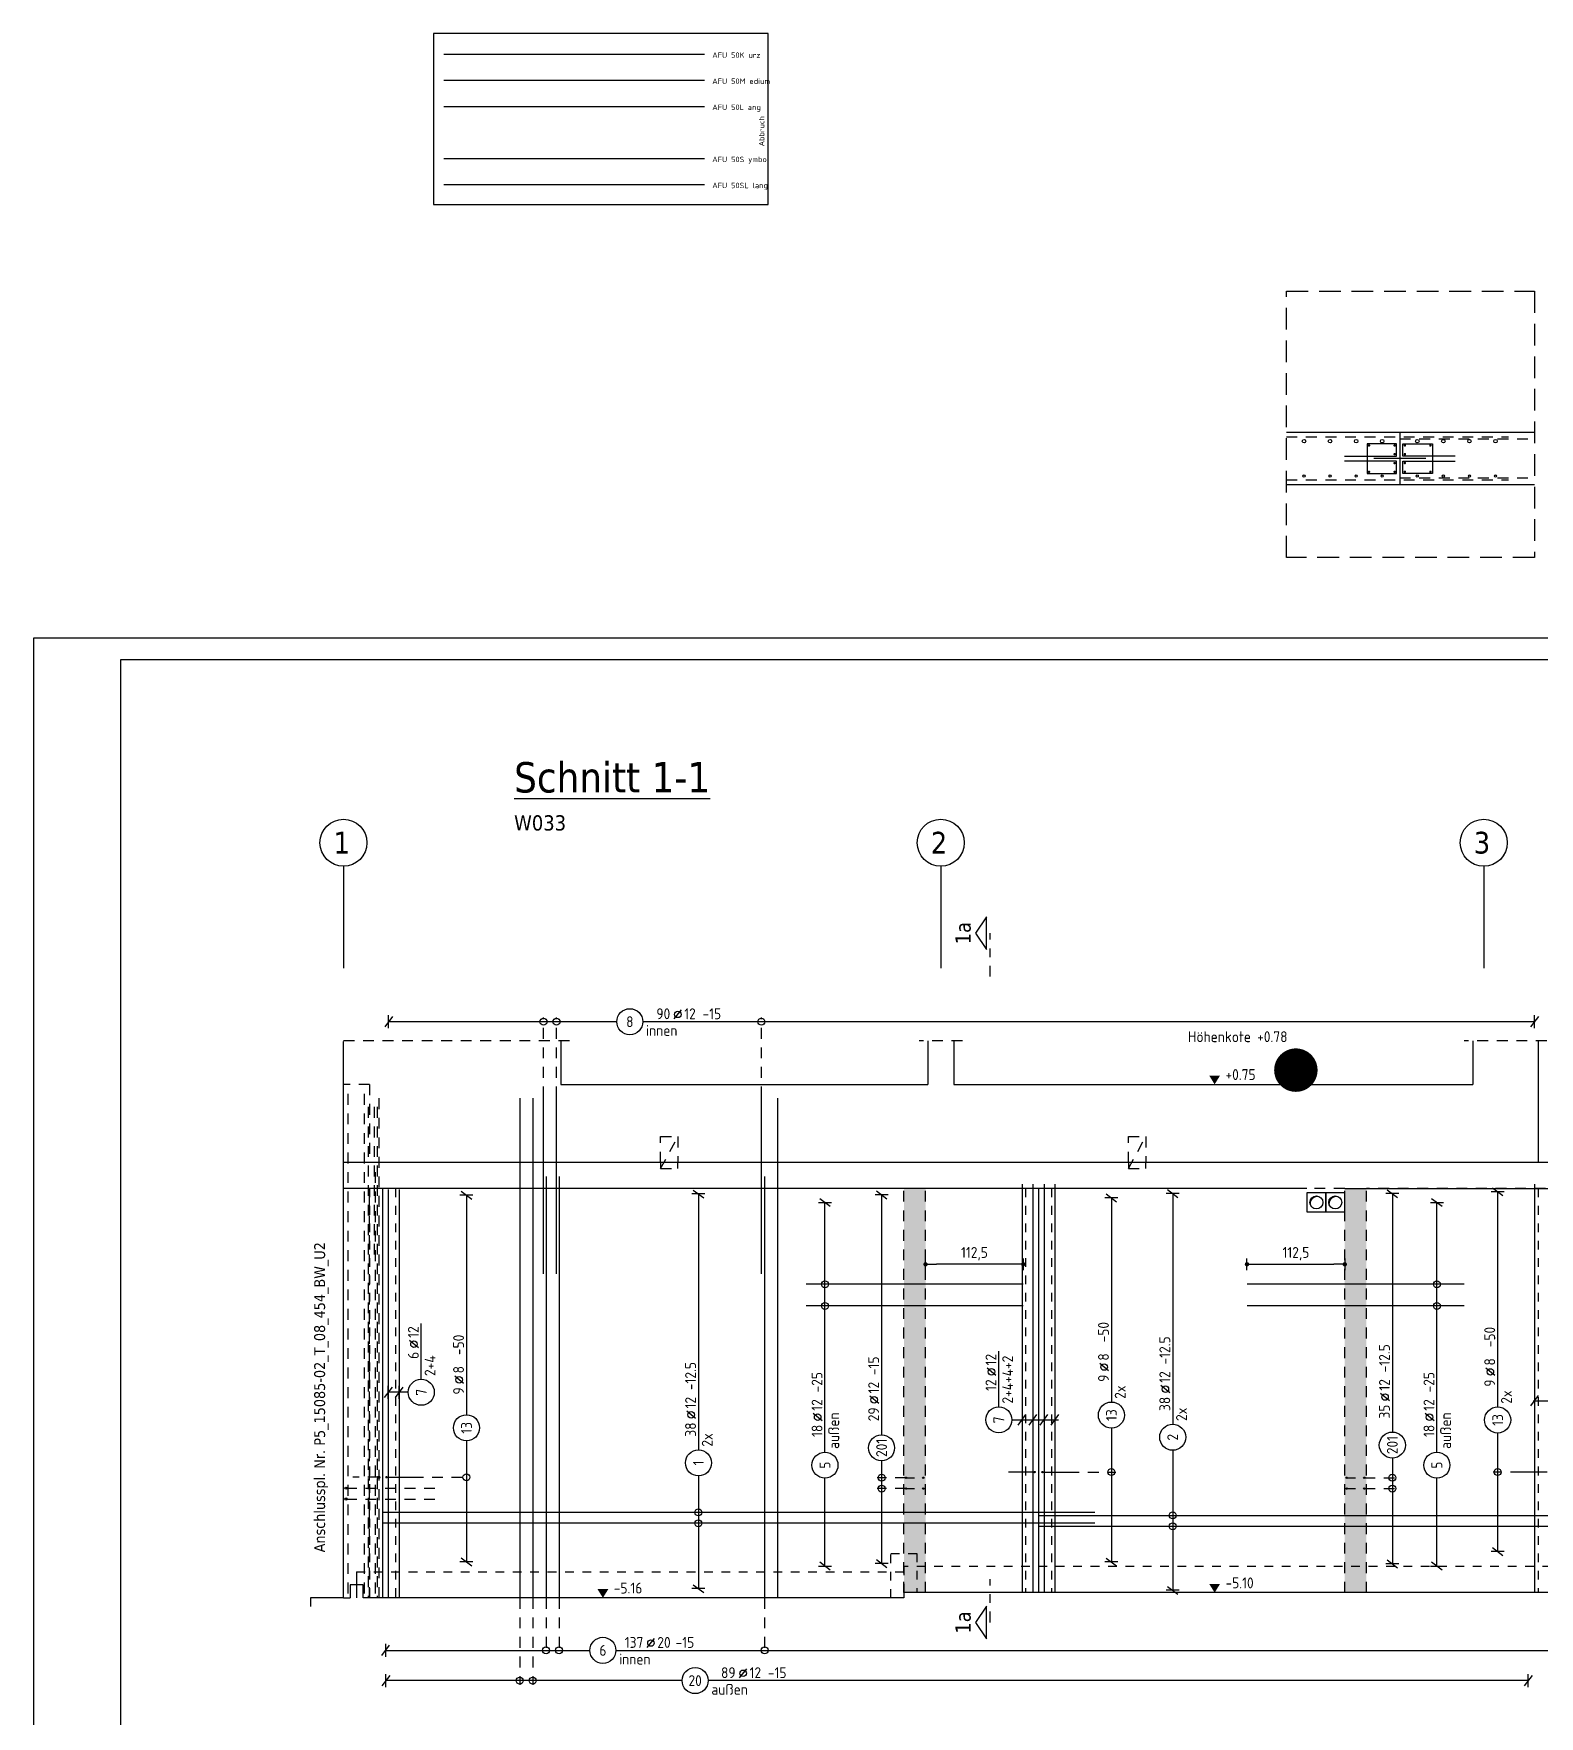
# Model space of a CAD drawing. Extents: x -17 to 74, y -15 to 121.
# Drawn here: x 0 to 17.33, y 29.64 to 49.01 of the extents above; entities that cross this region are included whole.
import ezdxf
from ezdxf.enums import TextEntityAlignment as Align

# ---------------------------------------------------------------- set-up
doc = ezdxf.new("R2010")
doc.units = 0
doc.header["$LTSCALE"] = 0.5
for name, pattern in [('AUSGEZOGEN', [1000.01, 1000, 0.01]), ('DASHDOTSMALL', [1.05, 0.5, -0.25, 0.05, -0.25]), ('HIDDEN', [0.375, 0.25, -0.125]), ('HIDDEN2', [0.187, 0.125, -0.062]), ('HIDDEN4', [0.12, 0.02, -0.1]), ('STRICHLINIE', [0.75, 0.5, -0.25]), ('STRICHPUNKT2', [0.55, 0.25, -0.125, 0.05, -0.125]), ('VERDECKT', [0.375, 0.25, -0.125])]:
    doc.linetypes.add(name, pattern=pattern)
for name, color, linetype in [('ACHSEN', 7, 'Continuous'), ('AFU', 7, 'Continuous'), ('BETON', 7, 'Continuous'), ('DETAIL', 7, 'Continuous'), ('Fugenband', 7, 'Continuous'), ('grau_mittel', 7, 'Continuous'), ('HILFE', 7, 'Continuous'), ('koten', 7, 'Continuous'), ('MASSE', 7, 'Continuous'), ('RAHMEN', 7, 'Continuous'), ('RND', 7, 'Continuous'), ('SCHATTEN', 15, 'Continuous'), ('SCHNITTE', 7, 'Continuous'), ('SFP_Achsen', 7, 'Continuous'), ('TEXT', 7, 'Continuous'), ('VERDECKT', 7, 'Continuous')]:
    doc.layers.add(name, color=color, linetype=linetype)
doc.styles.add('helv', font='tahoma.ttf')
doc.styles.add('txt', font='isocp.shx')
doc.linetypes.add('ABBRUCH', pattern='A,0.15,-0.15,["x",Standard,S=0.07,R=0,X=-0.1,Y=-0.0238],-0.005', length=0.305)
doc.linetypes.add('AFU_50K', pattern='A,0.15,["/",Standard,S=0.2,R=0,X=-0.01,Y=-0.1],0.07,["/",Standard,S=0.2,R=0,X=-0.01,Y=-0.1],0.15', length=0.37)
doc.linetypes.add('AFU_50L', pattern='A,0.75,["/",Standard,S=0.2,R=0,X=-0.01,Y=-0.1],0.07,["/",Standard,S=0.2,R=0,X=-0.01,Y=-0.1],0.75', length=1.57)
doc.linetypes.add('AFU_50M', pattern='A,0.45,["/",Standard,S=0.2,R=0,X=-0.01,Y=-0.1],0.07,["/",Standard,S=0.2,R=0,X=-0.01,Y=-0.1],0.45', length=0.97)
doc.linetypes.add('AFU_50S', pattern='A,0,-0.15,["/",Standard,S=0.2,R=0,X=-0.01,Y=-0.1],0,-0.07,["/",Standard,S=0.2,R=0,X=-0.01,Y=-0.1],-0.15', length=0.37)
doc.linetypes.add('AFU_50SL', pattern='A,0,-0.75,["/",Standard,S=0.2,R=0,X=-0.01,Y=-0.1],0,-0.07,["/",Standard,S=0.2,R=0,X=-0.01,Y=-0.1],-0.75', length=1.57)
doc.dimstyles.new('DOT_I', dxfattribs={"dimscale": 0.5, "dimtxt": 0.25, "dimasz": 0.25, "dimexe": 0.1, "dimexo": 0.3, "dimgap": 0.1, "dimtad": 1, "dimdec": 3, "dimzin": 3, "dimtxsty": 'txt', "dimblk": 'DOT', "dimblk1": 'DOT', "dimblk2": 'DOT', "dimsah": 1, "dimcen": 0.1, "dimse1": 1, "dimse2": 1, "dimazin": 0, "dimtfac": 1, "dimtdec": 4, "dimtix": 1, "dimtmove": 2, "dimatfit": 3, "dimfxl": 0, "dimtvp": 1, "dimtolj": 1, "dimtzin": 0, "dimarcsym": 0})

# ---------------------------------------------------------------- blocks, each defined once
blk = doc.blocks.new('okrd_o')
at = {"layer": 'koten', "color": 7, "linetype": 'Continuous'}
blk.add_solid([(-0.125, 0.202), (0.125, 0.202), (0, 0)], dxfattribs=at)
at = {"layer": 'koten', "style": 'txt'}
blk.add_attdef('OKRD', (0.25, 0.1), '', height=0.25, dxfattribs=at)
blk = doc.blocks.new('lei_gre')
at = {"layer": 'RND', "color": 7, "linetype": 'Continuous'}
for p, q in [((-0.09, -0.12), (0.09, 0.12)), ((0, 0.15), (0, -0.15))]:
    blk.add_line(p, q, dxfattribs=at)
blk = doc.blocks.new('RND_LEI')
at = {"layer": 'RND', "color": 7, "linetype": 'Continuous'}
blk.add_line((1.022, 0.066), (1.19, 0.27), dxfattribs=at)
for centre, radius in [((0, 0), 0.3), ((1.106, 0.168), 0.075)]:
    blk.add_circle(centre, radius, dxfattribs=at)
at = {"layer": 'RND', "color": 7, "linetype": 'Continuous', "style": 'txt'}
blk.add_attdef('POSL', text='', height=0.25, dxfattribs=at).set_placement((0, 0), align=Align.MIDDLE)
blk.add_attdef('ANZ', text='', height=0.25, dxfattribs=at).set_placement((0.931, 0.057), align=Align.RIGHT)
for tag, p in [('DUM', (1.253, 0.057)), ('ABSTD', (1.674, 0.057)), ('POSTXT', (0.374, -0.327))]:
    blk.add_attdef(tag, p, '', height=0.25, dxfattribs=at)
blk = doc.blocks.new('DOT')
at = {"layer": 'MASSE', "color": 7, "linetype": 'Continuous'}
for p, q in [((0, 0), (-1, 0)), ((0, 0.54), (0, -0.54))]:
    blk.add_line(p, q, dxfattribs=at)
at = {"layer": 'MASSE', "color": 7, "linetype": 'Continuous', "const_width": 0.2}
blk.add_lwpolyline([(-0.1, 0, 1), (0.1, 0, 1)], format="xyb", close=True, dxfattribs=at)
blk = doc.blocks.new('*D25')
at = {"layer": 'Defpoints', "color": 0, "linetype": 'AUSGEZOGEN', "transparency": 16777216}
for p in [(13.966, 34.845), (15.091, 34.845), (15.091, 34.845)]:
    blk.add_point(p, dxfattribs=at)
at = {"layer": 'MASSE', "color": 0, "linetype": 'AUSGEZOGEN', "lineweight": -2, "transparency": 16777216}
blk.add_line((14.091, 34.845), (14.966, 34.845), dxfattribs=at)
at = {"layer": 'MASSE', "color": 0, "linetype": 'AUSGEZOGEN', "lineweight": -2, "transparency": 16777216, "xscale": 0.125, "yscale": 0.125, "zscale": 0.125, "rotation": 180}
blk.add_blockref('DOT', (13.966, 34.845), dxfattribs=at)
at = {"layer": 'MASSE', "color": 0, "linetype": 'AUSGEZOGEN', "lineweight": -2, "transparency": 16777216, "xscale": 0.125, "yscale": 0.125, "zscale": 0.125}
blk.add_blockref('DOT', (15.091, 34.845), dxfattribs=at)
at = {"layer": 'MASSE', "color": 0, "linetype": 'AUSGEZOGEN', "transparency": 16777216, "insert": (14.529, 34.967), "char_height": 0.125, "attachment_point": 5, "style": 'txt'}
blk.add_mtext('\\A1;112,5', dxfattribs=at)
blk = doc.blocks.new('*D26')
at = {"layer": 'Defpoints', "color": 0, "linetype": 'AUSGEZOGEN', "transparency": 16777216}
for p in [(10.266, 34.845), (10.266, 34.845), (11.391, 34.845)]:
    blk.add_point(p, dxfattribs=at)
at = {"layer": 'MASSE', "color": 0, "linetype": 'AUSGEZOGEN', "lineweight": -2, "transparency": 16777216}
blk.add_line((11.266, 34.845), (10.391, 34.845), dxfattribs=at)
at = {"layer": 'MASSE', "color": 0, "linetype": 'AUSGEZOGEN', "lineweight": -2, "transparency": 16777216, "xscale": 0.125, "yscale": 0.125, "zscale": 0.125, "rotation": 180}
blk.add_blockref('DOT', (10.266, 34.845), dxfattribs=at)
at = {"layer": 'MASSE', "color": 0, "linetype": 'AUSGEZOGEN', "lineweight": -2, "transparency": 16777216, "xscale": 0.125, "yscale": 0.125, "zscale": 0.125}
blk.add_blockref('DOT', (11.391, 34.845), dxfattribs=at)
at = {"layer": 'MASSE', "color": 0, "linetype": 'AUSGEZOGEN', "transparency": 16777216, "insert": (10.829, 34.967), "char_height": 0.125, "attachment_point": 5, "style": 'txt'}
blk.add_mtext('\\A1;112,5', dxfattribs=at)
blk = doc.blocks.new('SCHN-2')
at = {"layer": 'SCHNITTE', "color": 6, "linetype": 'Continuous'}
blk.add_lwpolyline([(0.378, 0.088), (0, 0.34), (-0.378, 0.088)], close=True, dxfattribs=at)
at = {"layer": 'SCHNITTE', "color": 1, "linetype": 'DASHDOTSMALL', "style": 'helv'}
blk.add_attdef('SCHN-2', text='', height=0.35, dxfattribs=at).set_placement((0, 0.45), align=Align.CENTER)
blk = doc.blocks.new('A0--19')
at = {"layer": 'RAHMEN'}
for p, q in [((0, 84.1), (0, 0)), ((99.9, 84.1), (0, 84.1))]:
    blk.add_line(p, q, dxfattribs=at)
at = {"layer": 'RAHMEN', "color": 5}
for p, q in [((99.4, 83.6), (2, 83.6)), ((2, 83.6), (2, 0.5))]:
    blk.add_line(p, q, dxfattribs=at)

msp = doc.modelspace()

# ---------------------------------------------------------------- hatches: boundary and pattern name
at = {"layer": 'grau_mittel'}
for points in [[(10.26642, 35.71618), (10.01642, 35.71618), (10.01642, 31.06618), (10.26642, 31.06618)], [(15.34142, 35.71618), (15.09142, 35.71618), (15.09142, 31.06618), (15.34142, 31.06618)]]:
    msp.add_hatch(color=61, dxfattribs=at).paths.add_polyline_path(points)

# ---------------------------------------------------------------- linework, layer by layer
at = {"layer": 'ACHSEN', "color": 140, "linetype": 'AUSGEZOGEN'}
for p, q in [((3.56642, 39.42639), (3.56642, 38.25175)), ((10.44142, 39.42639), (10.44142, 38.25175)), ((16.69142, 39.42639), (16.69142, 38.25175))]:
    msp.add_line(p, q, dxfattribs=at)
at = {"layer": 'AFU', "color": 8, "linetype": 'AFU_50K'}
for p, q in [((7.71996, 48.76754), (4.71996, 48.76754)), ((15.72416, 44.4174), (15.72416, 43.8174))]:
    msp.add_line(p, q, dxfattribs=at)
at = {"layer": 'AFU', "color": 8, "linetype": 'AFU_50M'}
msp.add_line((7.71996, 48.46754), (4.71996, 48.46754), dxfattribs=at)
at = {"layer": 'AFU', "color": 8, "linetype": 'AFU_50L'}
for p, q in [((7.71996, 48.16754), (4.71996, 48.16754)), ((17.31642, 36.01618), (3.56642, 36.01618)), ((14.65541, 35.71618), (3.56642, 35.71618)), ((4.01642, 35.71618), (4.01642, 31.00618)), ((11.56642, 35.71618), (11.56642, 31.06618)), ((15.09142, 35.71618), (20.32642, 35.71618)), ((10.01642, 31.00618), (3.86642, 31.00618)), ((24.51642, 31.06618), (10.01642, 31.06618)), ((10.01642, 31.06618), (10.01642, 31.00618))]:
    msp.add_line(p, q, dxfattribs=at)
at = {"layer": 'AFU', "color": 8, "linetype": 'AFU_50S'}
msp.add_line((7.71996, 47.56754), (4.71996, 47.56754), dxfattribs=at)
at = {"layer": 'AFU', "color": 8, "linetype": 'AFU_50SL'}
msp.add_line((7.71996, 47.26754), (4.71996, 47.26754), dxfattribs=at)
at = {"layer": 'AFU', "color": 1, "linetype": 'AUSGEZOGEN'}
for p, q in [((16.02416, 44.1174), (15.42416, 44.1174)), ((3.71642, 31.30618), (3.71642, 31.00618))]:
    msp.add_line(p, q, dxfattribs=at)
at = {"layer": 'AFU', "color": 8, "linetype": 'AUSGEZOGEN'}
for p, q in [((3.56642, 31.00618), (3.64142, 31.00618)), ((3.79142, 31.15618), (3.64142, 31.15618)), ((3.64142, 31.15618), (3.64142, 31.00618)), ((3.79142, 31.00618), (3.79142, 31.15618)), ((3.86642, 31.00618), (3.79142, 31.00618))]:
    msp.add_line(p, q, dxfattribs=at)
at = {"layer": 'AFU', "color": 8, "linetype": 'ABBRUCH'}
msp.add_lwpolyline([(4.60142, 47.04139), (8.45597, 47.04139), (8.45597, 49.00815), (4.60142, 49.00815)], close=True, dxfattribs=at)
at = {"layer": 'BETON', "color": 6, "linetype": 'AUSGEZOGEN', "lineweight": -2}
for p, q in [((17.27513, 44.4174), (14.41982, 44.4174)), ((17.27513, 43.8174), (14.41982, 43.8174))]:
    msp.add_line(p, q, dxfattribs=at)
at = {"layer": 'BETON', "color": 6, "linetype": 'AUSGEZOGEN'}
for p, q in [((3.56642, 31.00618), (3.56642, 37.40985)), ((6.06642, 37.41618), (6.06642, 36.91618)), ((10.29142, 37.41618), (10.29142, 36.91618)), ((10.59142, 37.41618), (10.59142, 36.91618)), ((16.56642, 37.41618), (16.56642, 36.91618)), ((17.31642, 37.41618), (17.31642, 36.01618)), ((6.06642, 36.91618), (10.29142, 36.91618)), ((10.59142, 36.91618), (16.56642, 36.91618)), ((19.81642, 36.01618), (17.31642, 36.01618)), ((3.56642, 31.00618), (3.18642, 31.00618)), ((3.18642, 31.00618), (3.18642, 30.90618))]:
    msp.add_line(p, q, dxfattribs=at)
for points in [[(14.87341, 35.44818), (14.87341, 35.66618), (14.65541, 35.66618), (14.65541, 35.44818)], [(15.09141, 35.44818), (15.09141, 35.66618), (14.87341, 35.66618), (14.87341, 35.44818)]]:
    msp.add_lwpolyline(points, close=True, dxfattribs=at)
for centre in [(14.76441, 35.55718), (14.98241, 35.55718)]:
    msp.add_circle(centre, 0.075, dxfattribs=at)
at = {"layer": 'DETAIL', "color": 102, "linetype": 'STRICHLINIE'}
msp.add_lwpolyline([(14.41982, 42.97773), (14.41982, 46.04431), (17.27513, 46.04431), (17.27513, 42.97773)], close=True, dxfattribs=at)
at = {"layer": 'Fugenband', "color": 102, "linetype": 'HIDDEN4'}
for p, q in [((3.86642, 35.71618), (3.86642, 31.00618)), ((4.16642, 35.71618), (4.16642, 31.00618)), ((11.41642, 35.71618), (11.41642, 31.06618)), ((11.71642, 35.71618), (11.71642, 31.06618)), ((17.31642, 35.71618), (17.31642, 31.06618)), ((9.86642, 31.00618), (9.86642, 31.51618)), ((9.86642, 31.51618), (10.16642, 31.51618)), ((10.16642, 31.51618), (10.16642, 31.06618)), ((3.71642, 31.30618), (10.01642, 31.30618)), ((24.66642, 31.36618), (10.01642, 31.36618)), ((10.01642, 31.36618), (10.01642, 31.06618))]:
    msp.add_line(p, q, dxfattribs=at)
at = {"layer": 'HILFE', "color": 102, "linetype": 'HIDDEN'}
for p, q in [((6.16642, 37.41618), (3.46642, 37.41618)), ((10.69142, 37.41618), (10.19142, 37.41618)), ((17.41642, 37.41618), (16.46642, 37.41618))]:
    msp.add_line(p, q, dxfattribs=at)
at = {"layer": 'HILFE', "color": 102, "linetype": 'AUSGEZOGEN', "const_width": 0.25}
msp.add_lwpolyline([(14.40344, 37.0797, 1), (14.65344, 37.0797, 1)], format="xyb", close=True, dxfattribs=at)
at = {"layer": 'RND', "color": 7, "linetype": 'AUSGEZOGEN'}
for p, q in [((6.71195, 37.63706), (4.08561, 37.63706)), ((17.27573, 37.63706), (7.01195, 37.63706)), ((4.98178, 35.6401), (4.98178, 33.11345)), ((7.65215, 35.65425), (7.65215, 32.70954)), ((9.75963, 35.644), (9.75963, 32.88268)), ((13.1109, 35.65964), (13.1109, 33.0049)), ((15.639, 35.65859), (15.639, 32.91465)), ((16.85105, 35.68029), (16.85105, 33.20339)), ((9.10831, 32.68353), (9.10831, 35.555)), ((12.40532, 35.61005), (12.40532, 33.25965)), ((16.15156, 32.68353), (16.15156, 35.555)), ((4.46178, 33.52225), (4.46178, 34.16225)), ((11.10981, 33.20515), (11.10981, 33.84515)), ((12.40532, 32.95965), (12.40532, 31.41907)), ((4.98178, 32.81345), (4.98178, 31.42121)), ((16.85105, 32.90339), (16.85105, 31.53921)), ((9.75963, 32.58268), (9.75963, 31.401)), ((13.1109, 32.7049), (13.1109, 31.09361)), ((15.639, 32.61465), (15.639, 31.39823)), ((7.65215, 32.40954), (7.65215, 31.113)), ((9.10831, 31.37184), (9.10831, 32.38353)), ((16.15156, 31.37184), (16.15156, 32.38353)), ((4.05156, 30.40225), (6.40218, 30.40225)), ((6.70218, 30.40225), (24.48851, 30.40225)), ((7.4639, 30.05397), (4.05344, 30.05397)), ((17.20293, 30.05397), (7.7639, 30.05397))]:
    msp.add_line(p, q, dxfattribs=at)
at = {"layer": 'RND', "color": 102, "linetype": 'VERDECKT'}
for p, q in [((5.86823, 36.76618), (5.86823, 37.68706)), ((6.01823, 36.76618), (6.01823, 37.68706)), ((8.37682, 36.76618), (8.37682, 37.68706)), ((4.36063, 32.39427), (5.03178, 32.39427)), ((10.04004, 32.38852), (9.70963, 32.38852)), ((11.91063, 32.45427), (12.45532, 32.45427)), ((15.31504, 32.38852), (15.689, 32.38852)), ((17.12221, 32.45427), (16.80105, 32.45427)), ((10.04004, 32.26352), (9.70963, 32.26352)), ((15.31504, 32.26352), (15.689, 32.26352)), ((5.59508, 31.00618), (5.59508, 30.00397)), ((5.74508, 31.00618), (5.74508, 30.00397)), ((5.89735, 31.00618), (5.89735, 30.35225)), ((6.04735, 31.00618), (6.04735, 30.35225)), ((8.41379, 31.00618), (8.41379, 30.35225))]:
    msp.add_line(p, q, dxfattribs=at)
at = {"layer": 'RND', "color": 102, "linetype": 'AUSGEZOGEN'}
for p, q in [((4.31178, 33.37225), (4.07293, 33.37225)), ((17.26092, 33.27516), (17.84874, 33.27516)), ((11.25981, 33.05515), (11.79684, 33.05515))]:
    msp.add_line(p, q, dxfattribs=at)
at = {"layer": 'RND', "color": 7, "linetype": 'HIDDEN'}
for points in [[(14.41982, 44.36911), (16.97416, 44.36911)], [(15.72416, 44.34624), (17.27513, 44.34624)], [(14.41982, 43.87405), (16.97416, 43.87405)], [(15.72416, 43.89474), (17.27513, 43.89474)], [(3.61779, 36.80618), (3.61779, 31.00618)], [(3.8048, 36.80618), (3.8048, 31.00618)], [(3.85219, 36.65618), (3.85219, 31.00618)], [(3.92261, 34.95618), (3.92261, 36.75618)], [(3.95262, 36.65618), (3.95262, 31.00618)], [(3.97191, 36.75618), (3.97191, 31.00618)], [(3.93257, 35.90618), (3.93257, 31.00618)], [(3.97221, 32.39427), (3.67221, 32.39427)], [(3.59432, 32.26823), (4.64432, 32.26823)], [(3.59432, 32.14323), (4.64432, 32.14323)]]:
    msp.add_lwpolyline(points, dxfattribs=at)
at = {"layer": 'RND', "color": 1, "linetype": 'AUSGEZOGEN'}
for points in [[(15.08738, 44.1474), (15.68738, 44.1474), (15.68738, 44.2874), (15.34738, 44.2874), (15.34738, 43.9474), (15.68738, 43.9474), (15.68738, 44.0874), (15.08738, 44.0874)], [(16.36095, 44.1474), (15.76095, 44.1474), (15.76095, 44.2874), (16.10095, 44.2874), (16.10095, 43.9474), (15.76095, 43.9474), (15.76095, 44.0874), (16.36095, 44.0874)], [(5.59508, 36.75618), (5.59508, 31.00618)], [(5.74508, 36.75618), (5.74508, 31.00618)], [(5.86823, 34.73618), (5.86823, 36.76618)], [(6.01823, 34.73618), (6.01823, 36.76618)], [(8.37682, 34.73618), (8.37682, 36.76618)], [(8.56379, 36.75618), (8.56379, 31.00618)], [(5.89735, 35.85618), (5.89735, 31.00618)], [(6.04735, 35.85618), (6.04735, 31.00618)], [(8.41379, 35.85618), (8.41379, 31.00618)], [(4.08022, 35.70618), (4.08022, 31.00618)], [(4.20573, 35.70618), (4.20573, 31.00618)], [(11.37711, 35.76618), (11.37711, 31.06618)], [(11.50262, 35.76618), (11.50262, 31.06618)], [(11.63022, 35.76618), (11.63022, 31.06618)], [(11.75573, 35.76618), (11.75573, 31.06618)], [(17.27711, 35.76618), (17.27711, 31.06618)], [(11.39142, 34.61564), (8.89142, 34.61564)], [(16.46642, 34.61564), (13.96642, 34.61564)], [(11.39142, 34.36564), (8.89142, 34.36564)], [(16.46642, 34.36564), (13.96642, 34.36564)], [(4.06063, 32.39427), (4.36063, 32.39427)], [(11.52221, 32.45427), (11.22221, 32.45427)], [(11.61063, 32.45427), (11.91063, 32.45427)], [(17.42221, 32.45427), (17.12221, 32.45427)], [(12.21642, 31.99002), (4.01642, 31.99002)], [(11.56642, 31.95563), (18.06642, 31.95563)], [(12.21642, 31.86502), (4.01642, 31.86502)], [(11.56642, 31.83063), (18.06642, 31.83063)]]:
    msp.add_lwpolyline(points, dxfattribs=at)
at = {"layer": 'RND', "color": 7, "linetype": 'AUSGEZOGEN'}
for points, const_width in [([(15.37775, 44.26873, -1), (15.36375, 44.26873, -1)], 0.014), ([(15.67235, 44.26873, -1), (15.65835, 44.26873, -1)], 0.014), ([(15.67235, 44.16859, -1), (15.65835, 44.16859, -1)], 0.014), ([(15.77598, 44.26873, 1), (15.78998, 44.26873, 1)], 0.014), ([(15.77598, 44.16859, 1), (15.78998, 44.16859, 1)], 0.014), ([(16.07058, 44.26873, 1), (16.08458, 44.26873, 1)], 0.014), ([(15.37775, 43.96607, 1), (15.36375, 43.96607, 1)], 0.014), ([(15.67235, 44.06622, 1), (15.65835, 44.06622, 1)], 0.014), ([(15.67235, 43.96607, 1), (15.65835, 43.96607, 1)], 0.014), ([(15.77598, 44.06622, -1), (15.78998, 44.06622, -1)], 0.014), ([(15.77598, 43.96607, -1), (15.78998, 43.96607, -1)], 0.014), ([(16.07058, 43.96607, -1), (16.08458, 43.96607, -1)], 0.014), ([(4.05363, 32.39427, 1), (4.06763, 32.39427, 1)], 0.014), ([(10.03704, 32.38852, 1), (10.04304, 32.38852, 1)], 0.006), ([(10.24304, 32.38852, -1), (10.23704, 32.38852, -1)], 0.006), ([(11.52921, 32.45427, -1), (11.51521, 32.45427, -1)], 0.014), ([(11.60363, 32.45427, 1), (11.61763, 32.45427, 1)], 0.014), ([(15.11204, 32.38852, 1), (15.11804, 32.38852, 1)], 0.006), ([(15.31804, 32.38852, -1), (15.31204, 32.38852, -1)], 0.006), ([(10.03704, 32.26352, 1), (10.04304, 32.26352, 1)], 0.006), ([(10.24304, 32.26352, -1), (10.23704, 32.26352, -1)], 0.006), ([(15.11204, 32.26352, 1), (15.11804, 32.26352, 1)], 0.006), ([(15.31804, 32.26352, -1), (15.31204, 32.26352, -1)], 0.006)]:
    msp.add_lwpolyline(points, format="xyb", close=True, dxfattribs=dict(at, const_width=const_width))
at = {"layer": 'RND', "color": 7, "linetype": 'HIDDEN2'}
for points in [[(10.04004, 32.38852), (10.24004, 32.38852)], [(15.11504, 32.38852), (15.31504, 32.38852)], [(10.04004, 32.26352), (10.24004, 32.26352)], [(15.11504, 32.26352), (15.31504, 32.26352)]]:
    msp.add_lwpolyline(points, dxfattribs=at)
at = {"layer": 'RND', "color": 7, "linetype": 'AUSGEZOGEN'}
for centre, radius in [((14.6222, 44.31873), 0.02), ((14.9222, 44.31873), 0.02), ((15.2222, 44.31873), 0.02), ((15.5222, 44.31873), 0.02), ((15.92613, 44.31873), 0.02), ((16.22613, 44.31873), 0.02), ((16.52613, 44.31873), 0.02), ((16.82613, 44.31873), 0.02), ((14.6222, 43.91723), 0.012), ((14.9222, 43.91723), 0.012), ((15.2222, 43.91723), 0.012), ((15.5222, 43.91723), 0.012), ((15.92613, 43.91723), 0.012), ((16.22613, 43.91723), 0.012), ((16.52613, 43.91723), 0.012), ((16.82613, 43.91723), 0.012), ((5.86823, 37.63706), 0.04), ((6.01823, 37.63706), 0.04), ((8.37682, 37.63706), 0.04), ((9.10831, 34.61564), 0.04), ((16.15156, 34.61564), 0.04), ((9.10831, 34.36564), 0.04), ((16.15156, 34.36564), 0.04), ((3.97221, 32.39427), 0.014), ((4.98178, 32.39427), 0.04), ((9.75963, 32.38852), 0.04), ((12.40532, 32.45427), 0.04), ((15.639, 32.38852), 0.04), ((16.85105, 32.45427), 0.04), ((3.59432, 32.26823), 0.0125), ((3.59432, 32.14323), 0.0125), ((9.75963, 32.26352), 0.04), ((15.639, 32.26352), 0.04), ((7.65215, 31.99002), 0.04), ((13.1109, 31.95563), 0.04), ((7.65215, 31.86502), 0.04), ((13.1109, 31.83063), 0.04), ((5.89735, 30.40225), 0.04), ((6.04735, 30.40225), 0.04), ((8.41379, 30.40225), 0.04), ((5.59508, 30.05397), 0.04), ((5.74508, 30.05397), 0.04)]:
    msp.add_circle(centre, radius, dxfattribs=at)
at = {"layer": 'RND', "color": 102, "linetype": 'AUSGEZOGEN'}
for centre in [(10.04004, 32.38852), (10.24004, 32.38852), (15.11504, 32.38852), (15.31504, 32.38852), (10.04004, 32.26352), (10.24004, 32.26352), (15.11504, 32.26352), (15.31504, 32.26352)]:
    msp.add_circle(centre, 0.008, dxfattribs=at)
at = {"layer": 'SCHATTEN', "color": 1, "linetype": 'AUSGEZOGEN'}
for points in [[(14.81744, 35.61022, 0, 0, 0), (14.81744, 35.61022, 0, 0.00245, 0), (14.80932, 35.61571, 0.00245, 0.00485, 0), (14.80069, 35.62003, 0.00485, 0.00718, 0), (14.79174, 35.62316, 0.00718, 0.00938, 0), (14.78261, 35.6251, 0.00938, 0.01141, 0), (14.77345, 35.62588, 0.01141, 0.01326, 0), (14.76441, 35.62555, 0.01326, 0.01488, 0), (14.75559, 35.62417, 0.01488, 0.01624, 0), (14.7471, 35.62178, 0.01624, 0.01732, 0), (14.73902, 35.61847, 0.01732, 0.01811, 0), (14.73144, 35.61429, 0.01811, 0.01859, 0), (14.72441, 35.60931, 0.01859, 0.01875, 0), (14.718, 35.60359, 0.01875, 0.01859, 0), (14.71228, 35.59718, 0.01859, 0.01811, 0), (14.7073, 35.59015, 0.01811, 0.01732, 0), (14.70312, 35.58257, 0.01732, 0.01624, 0), (14.69981, 35.57449, 0.01624, 0.01488, 0), (14.69742, 35.566, 0.01488, 0.01326, 0), (14.69604, 35.55718, 0.01326, 0.01141, 0), (14.69571, 35.54814, 0.01141, 0.00938, 0), (14.69649, 35.53898, 0.00938, 0.00718, 0), (14.69843, 35.52985, 0.00718, 0.00485, 0), (14.70156, 35.5209, 0.00485, 0.00245, 0), (14.70588, 35.51227, 0.00245, 0, 0)], [(15.03544, 35.61022, 0, 0, 0), (15.03544, 35.61022, 0, 0.00245, 0), (15.02732, 35.61571, 0.00245, 0.00485, 0), (15.01869, 35.62003, 0.00485, 0.00718, 0), (15.00974, 35.62316, 0.00718, 0.00938, 0), (15.00061, 35.6251, 0.00938, 0.01141, 0), (14.99145, 35.62588, 0.01141, 0.01326, 0), (14.98241, 35.62555, 0.01326, 0.01488, 0), (14.97359, 35.62417, 0.01488, 0.01624, 0), (14.9651, 35.62178, 0.01624, 0.01732, 0), (14.95702, 35.61847, 0.01732, 0.01811, 0), (14.94944, 35.61429, 0.01811, 0.01859, 0), (14.94241, 35.60931, 0.01859, 0.01875, 0), (14.936, 35.60359, 0.01875, 0.01859, 0), (14.93028, 35.59718, 0.01859, 0.01811, 0), (14.9253, 35.59015, 0.01811, 0.01732, 0), (14.92112, 35.58257, 0.01732, 0.01624, 0), (14.91781, 35.57449, 0.01624, 0.01488, 0), (14.91542, 35.566, 0.01488, 0.01326, 0), (14.91404, 35.55718, 0.01326, 0.01141, 0), (14.91371, 35.54814, 0.01141, 0.00938, 0), (14.91449, 35.53898, 0.00938, 0.00718, 0), (14.91643, 35.52985, 0.00718, 0.00485, 0), (14.91956, 35.5209, 0.00485, 0.00245, 0), (14.92388, 35.51227, 0.00245, 0, 0)]]:
    msp.add_lwpolyline(points, format="xyseb", dxfattribs=at)
at = {"layer": 'SCHNITTE', "color": 6, "linetype": 'STRICHPUNKT2'}
for p, q in [((11.01071, 38.15627), (11.01071, 38.65627)), ((11.01071, 30.72287), (11.01071, 31.22287))]:
    msp.add_line(p, q, dxfattribs=at)
at = {"layer": 'SFP_Achsen', "color": 7, "linetype": 'AUSGEZOGEN'}
for centre in [(3.56642, 39.69687), (10.44142, 39.69687), (16.69142, 39.69687)]:
    msp.add_circle(centre, 0.27048, dxfattribs=at)
at = {"layer": 'VERDECKT', "color": 7, "linetype": 'HIDDEN'}
for p, q in [((3.86642, 36.91618), (3.56642, 36.91618)), ((7.21642, 36.01618), (7.21642, 36.31618)), ((7.21642, 36.31618), (7.41642, 36.31618)), ((7.21642, 35.94618), (7.41642, 36.31618)), ((7.41642, 36.31618), (7.41642, 36.01618)), ((12.60142, 36.01618), (12.60142, 36.31618)), ((12.60142, 36.31618), (12.80142, 36.31618)), ((12.60142, 35.94618), (12.80142, 36.31618)), ((12.80142, 36.31618), (12.80142, 36.01618)), ((7.21642, 36.01618), (7.21642, 35.94618)), ((7.21642, 35.94618), (7.41642, 35.94618)), ((7.41642, 35.94618), (7.41642, 36.01618)), ((12.60142, 36.01618), (12.60142, 35.94618)), ((12.60142, 35.94618), (12.80142, 35.94618)), ((12.80142, 35.94618), (12.80142, 36.01618))]:
    msp.add_line(p, q, dxfattribs=at)
at = {"layer": 'VERDECKT', "color": 7, "linetype": 'VERDECKT'}
for p, q in [((3.86642, 36.91618), (3.86642, 36.01618)), ((7.21642, 36.01618), (3.86642, 36.01618)), ((12.60142, 36.01618), (7.41642, 36.01618)), ((17.31642, 36.01618), (12.80142, 36.01618)), ((3.86642, 31.00618), (3.86642, 35.71618)), ((10.01642, 35.71618), (3.86642, 35.71618)), ((10.01642, 31.06618), (10.01642, 35.71618)), ((10.26642, 31.06618), (10.26642, 35.71618)), ((15.09142, 35.71618), (10.26642, 35.71618)), ((15.09142, 31.06618), (15.09142, 35.71618)), ((15.34142, 31.06618), (15.34142, 35.71618)), ((20.32642, 35.71618), (15.34142, 35.71618))]:
    msp.add_line(p, q, dxfattribs=at)

# ---------------------------------------------------------------- block references
at = {"layer": 'koten', "color": 7, "linetype": 'AUSGEZOGEN'}
ref = msp.add_blockref('okrd_o', (13.59347, 36.91618), dxfattribs=dict(at, xscale=0.5, yscale=0.5, zscale=0.5))
ref.add_attrib('OKRD', '+0.75', (13.71847, 36.96618), dxfattribs={"layer": '0', "color": 0, "linetype": 'ByBlock', "height": 0.125, "style": 'txt'})
ref = msp.add_blockref('okrd_o', (6.5523, 31.00618), dxfattribs=dict(at, xscale=0.5, yscale=0.5, zscale=0.5))
ref.add_attrib('OKRD', '-5.16', (6.6773, 31.05618), dxfattribs={"layer": '0', "color": 0, "linetype": 'ByBlock', "height": 0.125, "style": 'txt'})
ref = msp.add_blockref('okrd_o', (13.59347, 31.06618), dxfattribs=dict(at, xscale=0.5, yscale=0.5, zscale=0.5))
ref.add_attrib('OKRD', '-5.10', (13.71847, 31.11618), dxfattribs={"layer": '0', "color": 0, "linetype": 'ByBlock', "height": 0.125, "style": 'txt'})
at = {"layer": 'RAHMEN', "color": 7, "linetype": 'AUSGEZOGEN', "xscale": 0.5, "yscale": 0.5, "zscale": 0.5}
msp.add_blockref('A0--19', (0, 0), dxfattribs=at)
at = {"layer": 'RND', "color": 7, "linetype": 'AUSGEZOGEN', "xscale": 0.5, "yscale": 0.5, "zscale": 0.5}
for p, values in [((6.86195, 37.63706), {'POSL': '8', 'DUM': '12', 'ANZ': '90', 'ABSTD': '-15', 'POSTXT': 'innen'}), ((6.55218, 30.40225), {'POSL': '6', 'DUM': '20', 'ANZ': '137', 'ABSTD': '-15', 'POSTXT': 'innen'}), ((7.6139, 30.05397), {'POSL': '20', 'DUM': '12', 'ANZ': '89', 'ABSTD': '-15', 'POSTXT': 'außen'})]:
    msp.add_blockref('RND_LEI', p, dxfattribs=at).add_auto_attribs(values)
for p, rotation in [((4.08561, 37.63706), 180), ((17.27573, 37.63706), 180), ((4.98178, 35.6401), 270), ((7.65215, 35.65425), 270), ((9.75963, 35.644), 270), ((12.40532, 35.61005), 270), ((13.1109, 35.65964), 270), ((15.639, 35.65859), 270), ((16.85105, 35.68029), 270), ((9.10831, 35.555), 90), ((16.15156, 35.555), 90), ((16.85105, 31.53921), 270), ((4.98178, 31.42121), 270), ((9.10831, 31.37184), 90), ((9.75963, 31.401), 270), ((12.40532, 31.41907), 270), ((15.639, 31.39823), 270), ((16.15156, 31.37184), 90), ((7.65215, 31.113), 270), ((13.1109, 31.09361), 270), ((4.05344, 30.05397), 180), ((17.20293, 30.05397), 180)]:
    msp.add_blockref('lei_gre', p, dxfattribs=dict(at, rotation=rotation))
at = {"layer": 'RND', "color": 7, "linetype": 'AUSGEZOGEN', "xscale": 0.5, "yscale": 0.5, "zscale": 0.5, "rotation": 90}
for p, values in [((4.46178, 33.37225), {'POSL': '7', 'DUM': '12', 'ANZ': '6', 'POSTXT': '2+4'}), ((12.40532, 33.10965), {'POSL': '13', 'DUM': '8', 'ANZ': '9', 'ABSTD': '-50', 'POSTXT': '2x'}), ((16.85105, 33.05339), {'POSL': '13', 'DUM': '8', 'ANZ': '9', 'ABSTD': '-50', 'POSTXT': '2x'}), ((4.98178, 32.96345), {'POSL': '13', 'DUM': '8', 'ANZ': '9', 'ABSTD': '-50'}), ((13.1109, 32.8549), {'POSL': '2', 'DUM': '12', 'ANZ': '38', 'ABSTD': '-12.5', 'POSTXT': '2x'}), ((15.639, 32.76465), {'POSL': '201', 'DUM': '12', 'ANZ': '35', 'ABSTD': '-12.5'}), ((7.65215, 32.55954), {'POSL': '1', 'DUM': '12', 'ANZ': '38', 'ABSTD': '-12.5', 'POSTXT': '2x'}), ((9.75963, 32.73268), {'POSL': '201', 'DUM': '12', 'ANZ': '29', 'ABSTD': '-15'}), ((11.10981, 33.05515), {'POSL': '7', 'DUM': '12', 'ANZ': '12', 'POSTXT': '2+4+4+2'}), ((9.10831, 32.53353), {'POSL': '5', 'DUM': '12', 'ANZ': '18', 'ABSTD': '-25', 'POSTXT': 'außen'}), ((16.15156, 32.53353), {'POSL': '5', 'DUM': '12', 'ANZ': '18', 'ABSTD': '-25', 'POSTXT': 'außen'})]:
    msp.add_blockref('RND_LEI', p, dxfattribs=at).add_auto_attribs(values)
at = {"layer": 'RND', "color": 102, "linetype": 'AUSGEZOGEN', "xscale": 0.5, "yscale": 0.5, "zscale": 0.5, "rotation": 180}
for p in [(4.08022, 33.37225), (4.20573, 33.37225)]:
    msp.add_blockref('lei_gre', p, dxfattribs=at)
at = {"layer": 'RND', "color": 102, "linetype": 'AUSGEZOGEN', "xscale": 0.5, "yscale": 0.5, "zscale": 0.5}
for p in [(17.27711, 33.27516), (11.37711, 33.05515), (11.50262, 33.05515), (11.63022, 33.05515), (11.75573, 33.05515)]:
    msp.add_blockref('lei_gre', p, dxfattribs=at)
at = {"layer": 'RND', "color": 7, "linetype": 'AUSGEZOGEN', "xscale": 0.5, "yscale": 0.5, "zscale": 0.5}
msp.add_blockref('lei_gre', (4.05156, 30.40225), dxfattribs=at)
at = {"layer": 'SCHNITTE', "color": 6, "linetype": 'STRICHPUNKT2', "xscale": 0.5, "yscale": 0.5, "zscale": 0.5, "rotation": 90}
for p in [(11.01071, 38.65627), (11.01071, 30.72287)]:
    msp.add_blockref('SCHN-2', p, dxfattribs=at).add_auto_attribs({'SCHN-2': '1a'})

# ---------------------------------------------------------------- texts
at = {"layer": 'AFU', "color": 8, "linetype": 'AFU_50K', "style": 'txt'}
msp.add_text('AFU 50K urz', height=0.0625, dxfattribs=at).set_placement((7.81118, 48.72986))
at = {"layer": 'AFU', "color": 8, "linetype": 'AFU_50M', "style": 'txt'}
msp.add_text('AFU 50M edium', height=0.0625, dxfattribs=at).set_placement((7.81118, 48.42986))
at = {"layer": 'AFU', "color": 8, "linetype": 'AFU_50L', "style": 'txt'}
msp.add_text('AFU 50L ang', height=0.0625, dxfattribs=at).set_placement((7.81118, 48.12986))
at = {"layer": 'AFU', "color": 8, "linetype": 'ABBRUCH', "style": 'txt'}
msp.add_text('Abbruch', height=0.0625, rotation=90, dxfattribs=at).set_placement((8.41069, 47.71084))
at = {"layer": 'AFU', "color": 8, "linetype": 'AFU_50S', "style": 'txt'}
msp.add_text('AFU 50S ymbol', height=0.0625, dxfattribs=at).set_placement((7.81118, 47.52986))
at = {"layer": 'AFU', "color": 8, "linetype": 'AFU_50SL', "style": 'txt'}
msp.add_text('AFU 50SL lang', height=0.0625, dxfattribs=at).set_placement((7.81118, 47.22986))
at = {"layer": 'SFP_Achsen', "color": 6, "linetype": 'AUSGEZOGEN', "style": 'helv'}
for s, p in [('1', (3.45237, 39.57249)), ('2', (10.32737, 39.57249)), ('3', (16.57737, 39.57249))]:
    msp.add_text(s, height=0.25, dxfattribs=at).set_placement(p)
at = {"layer": 'TEXT', "color": 5, "linetype": 'AUSGEZOGEN', "style": 'helv'}
msp.add_text('%%USchnitt 1-1', height=0.35, dxfattribs=at).set_placement((5.53032, 40.27515))
at = {"layer": 'TEXT', "color": 1, "linetype": 'AUSGEZOGEN', "style": 'helv'}
msp.add_text('W033', height=0.175, dxfattribs=at).set_placement((5.53032, 39.83765))
at = {"layer": 'TEXT', "color": 7, "linetype": 'AUSGEZOGEN', "style": 'txt'}
msp.add_text('Höhenkote +0.78', height=0.125, dxfattribs=at).set_placement((13.2873, 37.40156))
at = {"layer": 'TEXT', "color": 7, "linetype": 'AUSGEZOGEN', "style": 'helv'}
msp.add_text('Anschlusspl. Nr. P5_15085-02_T_08_454_BW_U2', height=0.125, rotation=90, dxfattribs=at).set_placement((3.3541, 31.53021))

# ---------------------------------------------------------------- dimensions: what is measured, and where the dimension line sits
at = {"layer": 'MASSE', "color": 7, "linetype": 'AUSGEZOGEN'}
for base, p1, p2, picture, middle in [((10.26642, 34.84477), (11.39142, 34.84477), (10.26642, 34.84477), '*D26', (10.82892, 34.96665)), ((15.09142, 34.84477), (13.96642, 34.84477), (15.09142, 34.84477), '*D25', (14.52892, 34.96665))]:
    dim = msp.add_linear_dim(base=base, p1=p1, p2=p2, dimstyle='DOT_I', override={"dimdec": 1, "dimlfac": 100}, dxfattribs=at)
    dim.commit()
    dim.dimension.update_dxf_attribs({"geometry": picture, "text_midpoint": middle})

doc.saveas('drawing.dxf')
